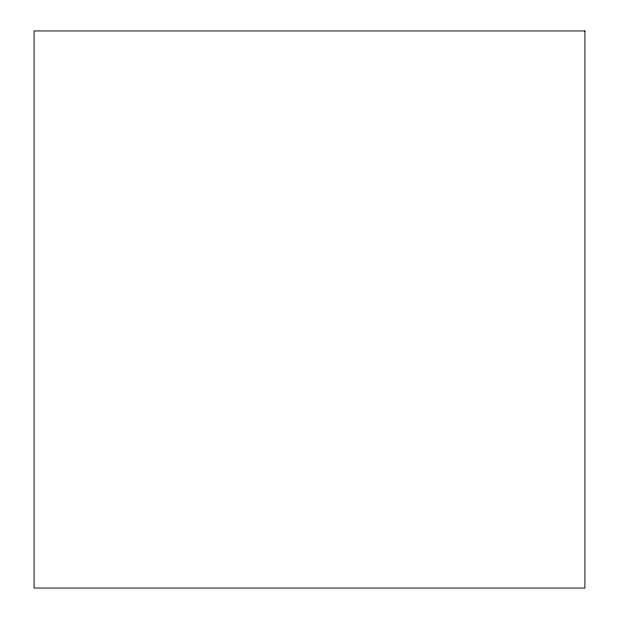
<?xml version="1.0" encoding="UTF-8"?>
<svg xmlns="http://www.w3.org/2000/svg" width="619" height="619" viewBox="0 0 619 619"><rect width="100%" height="100%" fill="white"/><g stroke="black" fill="none" stroke-linecap="round" stroke-linejoin="round"><path stroke-width="0.93" d="M584.916 30.95L34.084 30.95L34.084 588.05L584.916 588.05L584.916 30.95"/></g></svg>
